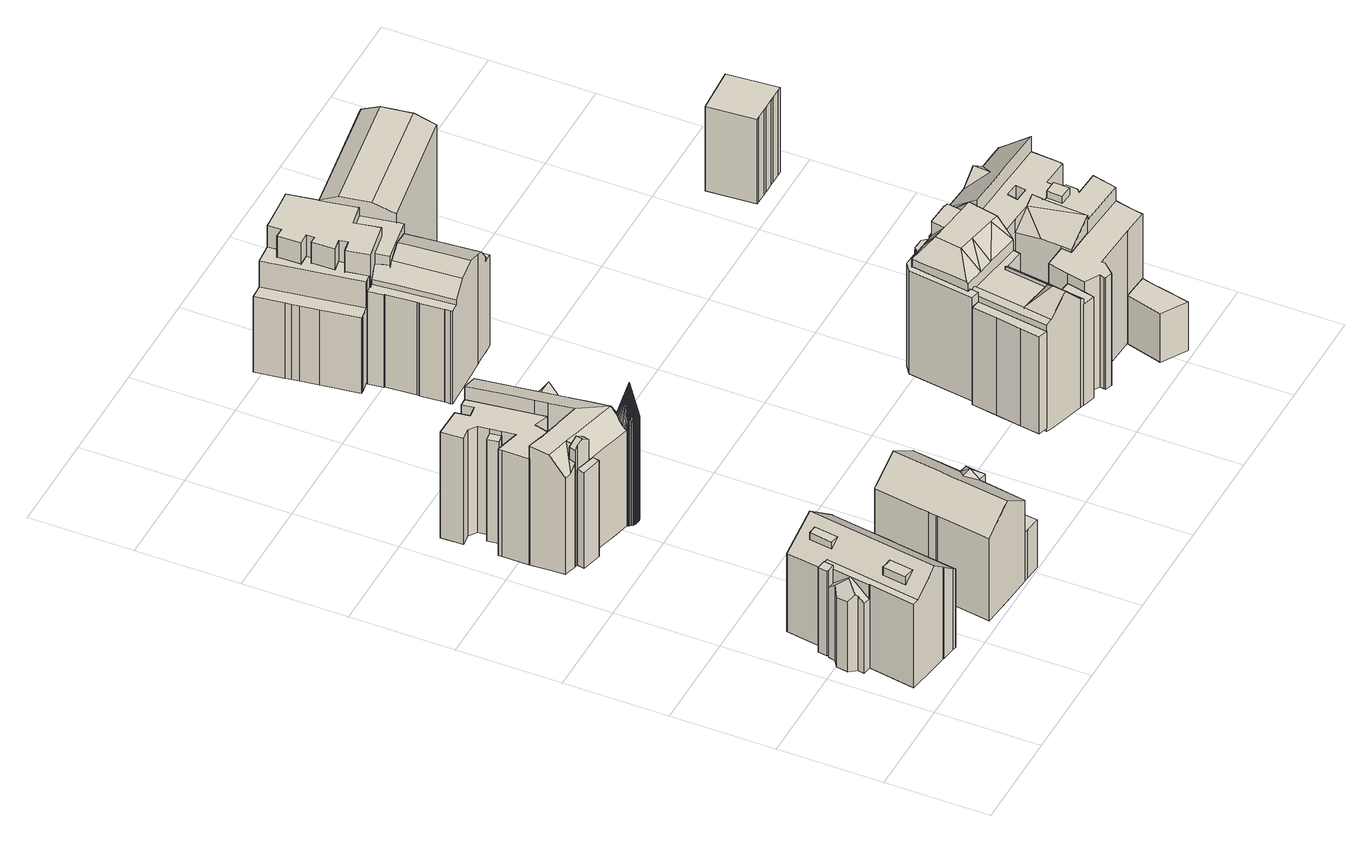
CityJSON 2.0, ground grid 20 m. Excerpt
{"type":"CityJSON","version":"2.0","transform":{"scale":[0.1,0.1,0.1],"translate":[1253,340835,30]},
"CityObjects":{
"building1":{"type":"Building","children":["building1-1","building1-2"]},
"building1-1":{"type":"BuildingPart","attributes":{"measuredHeight":22.69,"roofType":"SATTELDACH","HoeheDach":"56","NiedrigsteTraufeDesGebaeudes":"49","Blattnummer":"102081","HoeheGrund":"33"},"parents":["building1"],"geometry":[{"type":"Solid","lod":"2","boundaries":[[[[0,1,2,3]],[[3,2,4,5]],[[5,4,6,7]],[[7,6,8,9]],[[10,11,12,9,8,13,14,15,16,17]],[[18,19,20,0,3,5,7,9,12,11,10,17,21,22,23,24,25,26,27,28,29,30,31,32,33,34,35,36,37,38,39,40]],[[41,42,43,38,37,36,35,44]],[[45,46,47,48,49]],[[50,51,52,53,54]],[[55,56,57,58,59]],[[60,61,62,63,64]],[[65,66,67,44,35,34,33]],[[68,69,70,32,31,30,71]],[[22,21,72,73,74,75,23]],[[25,24,76,77,78,26]],[[79,80,81,29,28,27]],[[14,13,42,41,44,67,82,15],[63,62,61,56,55,59],[53,52,51,46,45,49]],[[77,83,80,79,78]],[[76,75,74,84,83,77]],[[15,82,66,65,70,69,84,73,72,16]],[[83,84,68,71,81,80]],[[57,56,61,60,64,58]],[[47,46,51,50,54,48]],[[8,6,4,2,1,85,86,87,88,89,43,42,13]],[[26,78,79,27]],[[23,75,76,24]],[[17,16,72,21]],[[74,73,84]],[[84,69,68]],[[32,70,65,33]],[[67,66,82]],[[29,81,71,30]],[[59,58,64,63]],[[49,48,54,53]],[[38,43,89,39]],[[39,89,88,40]],[[40,88,87,18]],[[18,87,86,19]],[[19,86,85,20]],[[20,85,1,0]]]]}]},
"building1-2":{"type":"BuildingPart","attributes":{"measuredHeight":18.89,"roofType":"FLACHDACH","HoeheDach":"53","NiedrigsteTraufeDesGebaeudes":"53","Blattnummer":"102081","HoeheGrund":"34"},"parents":["building1"],"geometry":[{"type":"Solid","lod":"2","boundaries":[[[[90,91,92,93,94]],[[95,96,97,98,99]],[[99,98,91,90]],[[98,97,92,91]],[[97,96,93,92]],[[96,95,94,93]],[[95,99,90,94]]]]}]},
"building2":{"type":"Building","children":["building2-1","building2-2","building2-3","building2-4","building2-5","building2-6"]},
"building2-1":{"type":"BuildingPart","attributes":{"measuredHeight":21.47,"roofType":"FLACHDACH","HoeheDach":"56","NiedrigsteTraufeDesGebaeudes":"56","Blattnummer":"102081","HoeheGrund":"35"},"parents":["building2"],"geometry":[{"type":"Solid","lod":"2","boundaries":[[[[100,101,102,103,104]],[[105,106,107,108,109]],[[109,108,101,100]],[[108,107,102,101]],[[107,106,103,102]],[[106,105,104,103]],[[105,109,100,104]]]]}]},
"building2-2":{"type":"BuildingPart","attributes":{"measuredHeight":30.33,"roofType":"KEGELDACH","HoeheDach":"65","NiedrigsteTraufeDesGebaeudes":"57","Blattnummer":"102081","HoeheGrund":"35"},"parents":["building2"],"geometry":[{"type":"Solid","lod":"2","boundaries":[[[[110,111,112,113,114,115,116,117,118,119,120,121,122,123,124,125,126,127,128,129,130,131,132,133,134,135,136,137,138,139,140,141,142,143,144,145,146,147,148,149,150,151,152,153,154,155,156,157,158,159,160,161,162,163,164]],[[165,166,111,110]],[[167,166,165]],[[166,168,112,111]],[[167,168,166]],[[168,169,113,112]],[[167,169,168]],[[169,170,114,113]],[[167,170,169]],[[170,171,115,114]],[[167,171,170]],[[171,172,116,115]],[[167,172,171]],[[172,173,117,116]],[[167,173,172]],[[173,174,118,117]],[[167,174,173]],[[174,175,119,118]],[[167,175,174]],[[175,176,120,119]],[[167,176,175]],[[176,177,121,120]],[[167,177,176]],[[177,178,122,121]],[[167,178,177]],[[178,179,123,122]],[[167,179,178]],[[179,180,124,123]],[[167,180,179]],[[180,181,125,124]],[[167,181,180]],[[181,182,126,125]],[[167,182,181]],[[182,183,127,126]],[[167,183,182]],[[183,184,128,127]],[[167,184,183]],[[184,185,129,128]],[[167,185,184]],[[185,186,130,129]],[[167,186,185]],[[186,187,131,130]],[[167,187,186]],[[187,188,132,131]],[[167,188,187]],[[188,189,133,132]],[[167,189,188]],[[189,190,134,133]],[[167,190,189]],[[190,191,135,134]],[[167,191,190]],[[191,192,136,135]],[[167,192,191]],[[192,193,137,136]],[[167,193,192]],[[193,194,138,137]],[[167,194,193]],[[194,195,139,138]],[[167,195,194]],[[195,196,140,139]],[[167,196,195]],[[196,197,141,140]],[[167,197,196]],[[197,198,142,141]],[[167,198,197]],[[198,199,143,142]],[[167,199,198]],[[199,200,144,143]],[[167,200,199]],[[200,201,145,144]],[[167,201,200]],[[201,202,146,145]],[[167,202,201]],[[202,203,147,146]],[[167,203,202]],[[203,204,148,147]],[[167,204,203]],[[204,205,149,148]],[[167,205,204]],[[205,206,150,149]],[[167,206,205]],[[206,207,151,150]],[[167,207,206]],[[207,208,152,151]],[[167,208,207]],[[208,209,153,152]],[[167,209,208]],[[209,210,154,153]],[[167,210,209]],[[210,211,155,154]],[[167,211,210]],[[211,212,156,155]],[[167,212,211]],[[212,213,157,156]],[[167,213,212]],[[213,214,158,157]],[[167,214,213]],[[214,215,159,158]],[[167,215,214]],[[215,216,160,159]],[[167,216,215]],[[216,217,161,160]],[[167,217,216]],[[217,218,162,161]],[[167,218,217]],[[218,219,163,162]],[[167,219,218]],[[219,220,164,163]],[[167,220,219]],[[220,165,110,164]],[[167,165,220]]]]}]},
"building2-3":{"type":"BuildingPart","attributes":{"measuredHeight":22.64,"roofType":"FLACHDACH","HoeheDach":"58","NiedrigsteTraufeDesGebaeudes":"58","Blattnummer":"102081","HoeheGrund":"35"},"parents":["building2"],"geometry":[{"type":"Solid","lod":"2","boundaries":[[[[221,222,223,224]],[[225,226,227,228]],[[228,227,222,221]],[[227,226,223,222]],[[226,225,224,223]],[[225,228,221,224]]]]}]},
"building2-4":{"type":"BuildingPart","attributes":{"measuredHeight":27.45,"roofType":"SATTELDACH","HoeheDach":"62","NiedrigsteTraufeDesGebaeudes":"61","Blattnummer":"102081","HoeheGrund":"35"},"parents":["building2"],"geometry":[{"type":"Solid","lod":"2","boundaries":[[[[229,230,231,232,233]],[[234,235,231,230]],[[236,233,232,237]],[[104,229,233,236]],[[238,235,234,239]],[[240,239,234,230,229,104]],[[231,235,238,241,237,232]],[[239,240,104,236,237,241,238]]]]}]},
"building2-5":{"type":"BuildingPart","attributes":{"measuredHeight":23.71,"roofType":"FLACHDACH","HoeheDach":"59","NiedrigsteTraufeDesGebaeudes":"59","Blattnummer":"102081","HoeheGrund":"35"},"parents":["building2"],"geometry":[{"type":"Solid","lod":"2","boundaries":[[[[242,243,244,245]],[[243,246,247,244]],[[246,248,249,247]],[[248,250,251,249]],[[250,252,253,251]],[[252,254,255,253]],[[254,256,257,255]],[[256,258,259,257]],[[258,260,261,259]],[[260,262,263,261]],[[262,264,265,263]],[[264,266,267,265]],[[266,268,269,267]],[[268,270,271,269]],[[270,272,273,271]],[[272,274,222,273]],[[274,275,221,222]],[[221,276,277,278,245,244,247,249,251,253,255,257,259,261,263,265,267,269,271,273,222]],[[274,272,270,268,266,264,262,260,258,256,254,252,250,248,246,243,242,279,280,281,275]],[[275,281,276,221]],[[281,280,277,276]],[[280,279,278,277]],[[279,242,245,278]]]]}]},
"building2-6":{"type":"BuildingPart","attributes":{"measuredHeight":26.67,"roofType":"PULTDACH","HoeheDach":"62","NiedrigsteTraufeDesGebaeudes":"56","Blattnummer":"102081","HoeheGrund":"35"},"parents":["building2"],"geometry":[{"type":"Solid","lod":"2","boundaries":[[[[282,283,284,285,286]],[[287,285,284]],[[288,289,290]],[[291,292,293]],[[294,291,293]],[[295,296,297,298,299,300]],[[237,283,282,236]],[[263,301,302,261]],[[257,303,304,255]],[[155,305,306,154]],[[154,306,307,153]],[[153,307,308,152]],[[152,308,309,151]],[[151,309,310,150]],[[150,310,311,149]],[[312,313,314,315]],[[315,314,316,317]],[[110,318,319,164]],[[164,319,320,163]],[[163,320,321,162]],[[162,321,322,161]],[[161,322,323,160]],[[160,323,324,299,159]],[[299,324,300]],[[159,299,298,158]],[[158,298,297,157]],[[157,297,296,156]],[[325,326,285,327,328,300,329,330,302,301,331,332]],[[333,304,303,334,329,300,335,336,293,337,338,339]],[[294,340,341,318,110,342,343,344,345,346,347,317,316,348,292,291]],[[164,163,162,161,160,159,158,157,156,349,155,154,153,152,151,150,149,350,351,100,352,239,353,238,354,355,237,236,356,357,358,359,265,360,263,261,361,362,363,257,255,364,253,365,312,315,317,347,346,345,344,343,342,110]],[[287,366,289,288,109,367,368,311,310,309,308,307,306,305,295,300,328,327,285]],[[336,335,300,324,323,322,321,320,319,318,341,340,294,293]],[[357,356,236,282,286,369,370,358]],[[355,354,238,366,287,284,283,237]],[[330,329,362,361,261,302]],[[352,100,109,288,290,239]],[[351,350,149,311,368,367,109,100]],[[363,362,329,334,303,257]],[[305,155,349,156,296,295]],[[364,255,304,333,339,253]],[[338,313,312,365,253,339]],[[290,289,366,238,353,239]],[[359,358,370,325,332,265]],[[331,301,263,360,265,332]],[[337,293,292,348,316,314,313,338]],[[369,286,285,326,325,370]]]]}]},
"building3":{"type":"Building","children":["building3-1","building3-2"]},
"building3-1":{"type":"BuildingPart","attributes":{"measuredHeight":10.7,"roofType":"FLACHDACH","HoeheDach":"41","NiedrigsteTraufeDesGebaeudes":"41","Blattnummer":"102081","HoeheGrund":"31"},"parents":["building3"],"geometry":[{"type":"Solid","lod":"2","boundaries":[[[[371,372,373,374,375,376,377]],[[378,379,380,381,382,383,384]],[[384,383,372,371]],[[383,382,373,372]],[[382,381,374,373]],[[381,380,375,374]],[[380,379,376,375]],[[379,378,377,376]],[[378,384,371,377]]]]}]},
"building3-2":{"type":"BuildingPart","attributes":{"measuredHeight":22.54,"roofType":"SATTELDACH","HoeheDach":"53","NiedrigsteTraufeDesGebaeudes":"49","Blattnummer":"102081","HoeheGrund":"31"},"parents":["building3"],"geometry":[{"type":"Solid","lod":"2","boundaries":[[[[385,386,387]],[[388,389,385,387]],[[390,391,386,385]],[[392,393,394,390,385]],[[395,396,397,398]],[[399,400,401,402]],[[403,394,393,404]],[[405,406,407,408,409,410,411,412,413,414,397,396,415,416,417]],[[418,419,388,387,386,420,421,401,400,409,408,407,406,405]],[[403,404,422,423,424,425,426,427,428,429,430,431,432,395,398,433,434,435,436,437,438,399,402,439,440,439,441]],[[417,416,415,396,395,432,431,430]],[[413,412,411,410,437,436,435,434]],[[428,427,426,425,389,388,419,418]],[[386,391,441,439,440,420]],[[424,423,442,443,389,425]],[[442,423,422,404,393,392]],[[403,441,391,390,394]],[[440,439,402,401,421,420]],[[409,400,399,438,437,410]],[[397,414,413,434,433,398]],[[429,428,418,405,417,430]],[[443,442,392,385,389]]]]}]},
"building4":{"type":"Building","children":["building4-1","building4-2","building4-3","building4-4","building4-5"]},
"building4-1":{"type":"BuildingPart","attributes":{"measuredHeight":28.82,"roofType":"FLACHDACH","HoeheDach":"67","NiedrigsteTraufeDesGebaeudes":"65","Blattnummer":"102081","HoeheGrund":"38"},"parents":["building4"],"geometry":[{"type":"Solid","lod":"2","boundaries":[[[[444,445,446,447]],[[448,445,444,449]],[[449,450,451,452,453,454,455,456,457,458,448]],[[451,450,449,444,447,459,460,452]],[[461,446,445,448,458,457,456,462]],[[462,456,455,454,463,464]],[[460,465,463,454,453,452]],[[447,446,461,462,464,466,459]],[[459,466,464,463,465,460]]]]}]},
"building4-2":{"type":"BuildingPart","attributes":{"measuredHeight":22.59,"roofType":"FLACHDACH","HoeheDach":"60","NiedrigsteTraufeDesGebaeudes":"54","Blattnummer":"102081","HoeheGrund":"38"},"parents":["building4"],"geometry":[{"type":"Solid","lod":"2","boundaries":[[[[467,468,469,470,471,472,473,474,475,476,477,478]],[[479,480,481,482,483,484,485,486,487,488,489,490,491,492,493,494]],[[495,478,477,496]],[[497,473,472,498]],[[498,472,471,499]],[[499,471,470,500]],[[500,470,469,501]],[[501,469,468,502]],[[502,468,467,503]],[[503,467,478,495]],[[504,493,492,505]],[[505,492,491,506]],[[506,491,490,507]],[[507,490,489,508]],[[508,489,488,509]],[[509,488,487,510]],[[510,487,486,511]],[[511,486,485,512]],[[512,485,484,513]],[[513,484,483,514]],[[514,483,482,515]],[[515,482,481,516]],[[516,481,480,517]],[[475,479,494,476]],[[497,518,519,517,480,479,475,474,473]],[[477,476,494,493,504,520,496]],[[515,516,517,519,518,497,498,499,500,501,502,503,495,496,520,504,505,506,507,508,509,510,511,512,513,514]]]]}]},
"building4-3":{"type":"BuildingPart","attributes":{"measuredHeight":25.63,"roofType":"SATTELDACH","HoeheDach":"63","NiedrigsteTraufeDesGebaeudes":"58","Blattnummer":"102081","HoeheGrund":"37"},"parents":["building4"],"geometry":[{"type":"Solid","lod":"2","boundaries":[[[[521,522,523,524,525,526,527,528,529,530,531,532,533,534,535,536]],[[537,538,539,540,541,542,543,544]],[[540,545,546,541]],[[547,548,549,550,551,552]],[[553,536,535,554]],[[554,535,534,555]],[[556,529,528,557]],[[557,528,527,558]],[[558,527,526,559]],[[559,526,525,560]],[[560,525,524,561]],[[561,524,523,562]],[[562,523,522,563]],[[563,522,521,564]],[[564,521,536,553]],[[565,543,542,566]],[[552,546,545,547]],[[567,551,550,568]],[[568,550,549,569]],[[569,549,548,570]],[[534,533,571,572,573,574,575,576,577,578,555]],[[556,579,580,581,582,539,538,583,584,530,529]],[[585,586,582,581,580,579,556,557,558,559,560,561,562,563,564,553,554,555,578,577,576,575,587,588,589,590,565,566,591,592,567,568,569,570]],[[593,594,584,583,595,596,597,598,574,573,572,571]],[[532,531,530,584,594,593,571,533]],[[597,596,544,543,565,590,589,588]],[[542,541,546,552,551,567,592,591,566]],[[582,586,585,570,548,547,545,540,539]],[[598,597,588,587,575,574]],[[595,583,538,537,544,596]]]]}]},
"building4-4":{"type":"BuildingPart","attributes":{"measuredHeight":27.14,"roofType":"FLACHDACH","HoeheDach":"65","NiedrigsteTraufeDesGebaeudes":"47","Blattnummer":"102081","HoeheGrund":"38"},"parents":["building4"],"geometry":[{"type":"Solid","lod":"2","boundaries":[[[[599,600,601,602,603,604,605,606,607,608,609,610,611,612,613,614,615,616,617]],[[618,619,620,621,622,623,624]],[[625,617,616,626]],[[626,616,615,627]],[[627,615,614,628]],[[628,614,613,629]],[[624,612,611,618]],[[452,611,610,630]],[[630,610,609,631]],[[631,609,608,632]],[[632,608,607,633]],[[633,607,606,634]],[[634,606,605,635]],[[635,605,604,636]],[[636,604,603,637]],[[637,603,602,638]],[[638,602,601,639]],[[639,601,600,640]],[[640,600,599,641]],[[641,599,617,625]],[[642,623,622,643]],[[643,622,621,644]],[[644,621,620,645]],[[645,620,619,454]],[[452,454,619,618,611]],[[613,612,624,623,642,646,629]],[[452,630,631,632,633,634,635,636,637,638,639,640,641,625,626,627,628,629,646,642,643,644,645,454]]]]}]},
"building4-5":{"type":"BuildingPart","attributes":{"measuredHeight":25.43,"roofType":"FLACHDACH","HoeheDach":"63","NiedrigsteTraufeDesGebaeudes":"63","Blattnummer":"102081","HoeheGrund":"38"},"parents":["building4"],"geometry":[{"type":"Solid","lod":"2","boundaries":[[[[647,648,649,650,651,652,653,654]],[[655,656,657,658,659,660,661,662]],[[662,661,648,647]],[[661,660,649,648]],[[660,659,650,649]],[[659,658,651,650]],[[658,657,652,651]],[[657,656,653,652]],[[656,655,654,653]],[[655,662,647,654]]]]}]},
"building5":{"type":"Building","children":["building5-1","building5-2","building5-3","building5-4","building5-5","building5-6","building5-7"]},
"building5-1":{"type":"BuildingPart","attributes":{"measuredHeight":21.63,"roofType":"FLACHDACH","HoeheDach":"56","NiedrigsteTraufeDesGebaeudes":"56","Blattnummer":"102081","HoeheGrund":"35"},"parents":["building5"],"geometry":[{"type":"Solid","lod":"2","boundaries":[[[[663,664,665,666,667,668,669,670]],[[671,672,673,674,675,676,677,678]],[[678,677,664,663]],[[677,676,665,664]],[[676,675,666,665]],[[675,674,667,666]],[[674,673,668,667]],[[673,672,669,668]],[[672,671,670,669]],[[671,678,663,670]]]]}]},
"building5-2":{"type":"BuildingPart","attributes":{"measuredHeight":20.44,"roofType":"FLACHDACH","HoeheDach":"55","NiedrigsteTraufeDesGebaeudes":"55","Blattnummer":"102081","HoeheGrund":"34"},"parents":["building5"],"geometry":[{"type":"Solid","lod":"2","boundaries":[[[[679,680,681,682]],[[683,684,685,686]],[[686,685,680,679]],[[685,684,681,680]],[[684,683,682,681]],[[683,686,679,682]]]]}]},
"building5-3":{"type":"BuildingPart","attributes":{"measuredHeight":21.76,"roofType":"FLACHDACH","HoeheDach":"53","NiedrigsteTraufeDesGebaeudes":"53","Blattnummer":"102081","HoeheGrund":"32"},"parents":["building5"],"geometry":[{"type":"Solid","lod":"2","boundaries":[[[[687,688,689,690,691,692]],[[693,694,695,696,697,698]],[[698,697,688,687]],[[697,696,689,688]],[[696,695,690,689]],[[695,694,691,690]],[[694,693,692,691]],[[693,698,687,692]]]]}]},
"building5-4":{"type":"BuildingPart","attributes":{"measuredHeight":22.94,"roofType":"FLACHDACH","HoeheDach":"55","NiedrigsteTraufeDesGebaeudes":"55","Blattnummer":"102081","HoeheGrund":"33"},"parents":["building5"],"geometry":[{"type":"Solid","lod":"2","boundaries":[[[[699,700,701,702,703,704,705,706,707,708,709,710,711,712,713,714,715]],[[716,717,718,719,720,721,722,723,724,725,726,727,728,729,730,731,732]],[[732,731,700,699]],[[731,730,701,700]],[[730,729,702,701]],[[729,728,703,702]],[[728,727,704,703]],[[727,726,705,704]],[[726,725,706,705]],[[725,724,707,706]],[[724,723,708,707]],[[723,722,709,708]],[[722,721,710,709]],[[721,720,711,710]],[[720,719,712,711]],[[719,718,713,712]],[[718,717,714,713]],[[717,716,715,714]],[[716,732,699,715]]]]}]},
"building5-5":{"type":"BuildingPart","attributes":{"measuredHeight":27.66,"roofType":"FLACHDACH","HoeheDach":"61","NiedrigsteTraufeDesGebaeudes":"55","Blattnummer":"102081","HoeheGrund":"33"},"parents":["building5"],"geometry":[{"type":"Solid","lod":"2","boundaries":[[[[733,734,735,736,737]],[[738,739,740,741]],[[742,735,734]],[[743,742,734]],[[744,745,739,738]],[[744,746,747,745]],[[748,749,742,743]],[[750,751,752,753,754,755,756,746]],[[757,758,759,760,761,762]],[[763,764,765,749]],[[766,750,767]],[[768,769,750]],[[766,770,768,750]],[[746,756,747]],[[762,754,753,757]],[[769,751,750]],[[771,761,760,772]],[[772,760,759,773]],[[773,759,758,774]],[[739,745,747,756,755,775,776,777,778,779,740]],[[780,781,782,783,784,785,786,787,748,743,734,733,737,788]],[[737,736,789,790,741,740,779,791,792,793,794,788]],[[795,796,797,798,785,784,783,782,781,780,788,794,793,792,791,779,778,777,776,775,799,771,772,773,774,800,801,802,803,804]],[[735,738,741,790,789,736]],[[742,749,765,766,767,744,738,735]],[[751,769,768,770,804,803,802,801,752]],[[764,797,796,795,804,770,766,765]],[[763,786,785,798,797,764]],[[752,801,800,774,758,757,753]],[[755,754,762,761,771,799,775]],[[767,750,746,744]],[[787,786,763,749,748]]]]}]},
"building5-6":{"type":"BuildingPart","attributes":{"measuredHeight":22.64,"roofType":"FLACHDACH","HoeheDach":"54","NiedrigsteTraufeDesGebaeudes":"54","Blattnummer":"102081","HoeheGrund":"31"},"parents":["building5"],"geometry":[{"type":"Solid","lod":"2","boundaries":[[[[805,806,807,808,809,810]],[[811,812,813,814,815,816]],[[816,815,806,805]],[[815,814,807,806]],[[814,813,808,807]],[[813,812,809,808]],[[812,811,810,809]],[[811,816,805,810]]]]}]},
"building5-7":{"type":"BuildingPart","attributes":{"measuredHeight":28.4,"roofType":"FLACHDACH","HoeheDach":"59","NiedrigsteTraufeDesGebaeudes":"55","Blattnummer":"102081","HoeheGrund":"31"},"parents":["building5"],"geometry":[{"type":"Solid","lod":"2","boundaries":[[[[817,818,819,820]],[[818,821,819]],[[822,821,818,817]],[[823,819,821,824]],[[825,826,827,828]],[[829,830,831,832]],[[832,831,833,834]],[[824,821,835,836]],[[836,835,837]],[[838,839,837]],[[840,841,842,843]],[[824,836,837,839,842,841,844,845,846,847,823]],[[848,849,850,834,833,822,817,820,851,852]],[[853,846,845,844,841,840,854,855,856,828,827]],[[843,857,858,829,832,834,850,849,848,852,859,825,828,856,855,854,840]],[[820,819,860,853,827,826,861,851]],[[851,861,826,825,859,852]],[[829,858,857,839,838,862,830]],[[843,842,839,857]],[[823,847,846,853,860,819]],[[833,831,830,862,838,837,835,821,822]]]]}]},
"building6":{"type":"Building","children":["building6-1","building6-2","building6-3","building6-4","building6-5"]},
"building6-1":{"type":"BuildingPart","attributes":{"measuredHeight":27.36,"roofType":"FLACHDACH","HoeheDach":"60","NiedrigsteTraufeDesGebaeudes":"60","Blattnummer":"102081","HoeheGrund":"33"},"parents":["building6"],"geometry":[{"type":"Solid","lod":"2","boundaries":[[[[863,864,865,866]],[[867,868,869,870]],[[870,869,864,863]],[[869,868,865,864]],[[868,867,866,865]],[[867,870,863,866]]]]}]},
"building6-2":{"type":"BuildingPart","attributes":{"measuredHeight":10.76,"roofType":"FLACHDACH","HoeheDach":"41","NiedrigsteTraufeDesGebaeudes":"41","Blattnummer":"102081","HoeheGrund":"31"},"parents":["building6"],"geometry":[{"type":"Solid","lod":"2","boundaries":[[[[871,872,873,874,875,876]],[[877,878,879,880,881,882]],[[882,881,872,871]],[[881,880,873,872]],[[880,879,874,873]],[[879,878,875,874]],[[878,877,876,875]],[[877,882,871,876]]]]}]},
"building6-3":{"type":"BuildingPart","attributes":{"measuredHeight":26.76,"roofType":"FLACHDACH","HoeheDach":"59","NiedrigsteTraufeDesGebaeudes":"59","Blattnummer":"102081","HoeheGrund":"32"},"parents":["building6"],"geometry":[{"type":"Solid","lod":"2","boundaries":[[[[883,884,885,886,887,888,889,890,891,892,893,894,895]],[[896,897,898,899,900,901,902,903,904,905,906,907,908]],[[908,907,884,883]],[[907,906,885,884]],[[906,905,886,885]],[[905,904,887,886]],[[904,903,888,887]],[[903,902,889,888]],[[902,901,890,889]],[[901,900,891,890]],[[900,899,892,891]],[[899,898,893,892]],[[898,897,894,893]],[[897,896,895,894]],[[896,908,883,895]]]]}]},
"building6-4":{"type":"BuildingPart","attributes":{"measuredHeight":25.04,"roofType":"FLACHDACH","HoeheDach":"56","NiedrigsteTraufeDesGebaeudes":"56","Blattnummer":"102081","HoeheGrund":"31"},"parents":["building6"],"geometry":[{"type":"Solid","lod":"2","boundaries":[[[[909,910,911,912,913,914,915,916,917,918,919,920,921,922,923,924,925]],[[926,927,928,929,930,931,932,933,934,935,936,937,938,939,940,941,942]],[[942,941,910,909]],[[941,940,911,910]],[[940,939,912,911]],[[939,938,913,912]],[[938,937,914,913]],[[937,936,915,914]],[[936,935,916,915]],[[935,934,917,916]],[[934,933,918,917]],[[933,932,919,918]],[[932,931,920,919]],[[931,930,921,920]],[[930,929,922,921]],[[929,928,923,922]],[[928,927,924,923]],[[927,926,925,924]],[[926,942,909,925]]]]}]},
"building6-5":{"type":"BuildingPart","attributes":{"measuredHeight":30.01,"roofType":"FLACHDACH","HoeheDach":"62","NiedrigsteTraufeDesGebaeudes":"56","Blattnummer":"102081","HoeheGrund":"32"},"parents":["building6"],"geometry":[{"type":"Solid","lod":"2","boundaries":[[[[943,944,945,946,947,948]],[[945,949,946]],[[950,951,952]],[[953,951,950]],[[945,954,949]],[[955,954,764,956]],[[957,958,959,960]],[[960,959,961,962]],[[963,948,947,964]],[[965,943,948,963]],[[966,967,968,969]],[[970,971,972,973]],[[974,975,976,977]],[[978,979,980,981]],[[982,983,984,985]],[[985,984,986,987]],[[987,986,988,989]],[[989,988,990,991]],[[992,993,994,995,996,990,988,986,984,983,997,953,950,952,961,959,958,998]],[[989,991,999,978,981,1000,1001,1002,1003,1004,1005,1006,1007,965,963,964,1008,955,956,1009,957,960,962,1010,1011,1012,1013,982,985,987],[1014,966,969,1015,974,977]],[[952,951,953,997,983,982,1013,1012,1011,1010,962,961]],[[1005,1004,1003,1002,1016,1017,1018,973,972,1019,1006]],[[1020,1021,1022,1023,1024,996,995,994,993,992,998,1025]],[[954,945,1026,970,973,1018,1017,1016,1027,1028,980,979,1024,1023,1022,1021,1020,1025,764],[967,1029,976,975,1030,968]],[[944,1019,972,971,1031,945]],[[947,946,949,954,955,1008,964]],[[1024,979,978,999,991,990,996]],[[981,980,1028,1000]],[[1002,1001,1000,1028,1027,1016]],[[1030,975,974,1015,969,968]],[[1014,977,976,1029,967,966]],[[1031,971,970,1026,945]],[[965,1007,1006,1019,944,943]],[[764,1025,998,958,957,1009,956]]]]}]},
"building7":{"type":"Building","attributes":{"measuredHeight":18.92,"roofType":"FLACHDACH","HoeheDach":"56","NiedrigsteTraufeDesGebaeudes":"56","Blattnummer":"102081","HoeheGrund":"37"},"geometry":[{"type":"Solid","lod":"2","boundaries":[[[[1032,1033,1034,1035,1036,1037,1038,1039,1040,1041,1042]],[[1043,1044,1045,1046,1047,1048,1049,1050,1051,1052,1053]],[[1053,1052,1033,1032]],[[1052,1051,1034,1033]],[[1051,1050,1035,1034]],[[1050,1049,1036,1035]],[[1049,1048,1037,1036]],[[1048,1047,1038,1037]],[[1047,1046,1039,1038]],[[1046,1045,1040,1039]],[[1045,1044,1041,1040]],[[1044,1043,1042,1041]],[[1043,1053,1032,1042]]]]}]}
},
"vertices":[
[159,143,31],[159,143,206],[142,27,206],[142,27,31],[136,28,211],[136,28,31],[108,32,234],[108,32,31],[105,33,237],[105,33,31],[31,44,31],[63,39,31],[79,37,31],[79,37,258],[63,39,245],[31,44,218],[17,46,218],[17,46,31],[170,214,31],[163,166,31],[162,159,31],[32,135,31],[30,135,31],[15,138,31],[17,151,31],[15,154,31],[7,165,31],[10,187,31],[22,195,31],[24,197,31],[27,210,31],[41,209,31],[42,208,31],[45,227,31],[46,230,31],[57,302,31],[85,296,31],[118,288,31],[178,275,31],[177,272,31],[178,271,31],[85,296,230],[118,288,258],[178,275,208],[57,302,206],[82,225,237],[91,223,245],[82,225,245],[74,226,245],[74,226,230],[89,270,245],[98,269,245],[89,270,237],[81,271,230],[81,271,245],[51,75,230],[68,72,245],[51,75,245],[47,75,245],[47,75,227],[58,120,245],[75,118,245],[58,120,230],[54,121,227],[54,121,245],[45,227,218],[46,230,218],[46,230,206],[41,209,187],[41,209,218],[42,208,218],[27,210,187],[32,135,218],[30,135,218],[30,135,186],[15,138,187],[17,151,198],[15,154,200],[7,165,187],[10,187,187],[22,195,201],[24,197,199],[59,228,218],[31,173,218],[35,172,218],[162,159,206],[163,166,206],[170,214,206],[178,271,206],[177,272,208],
[45,227,36],[42,208,36],[27,210,36],[24,211,36],[27,229,36],[27,229,225],[24,211,225],[27,210,225],[42,208,225],[45,227,225],
[81,676,49],[78,663,49],[39,672,49],[42,686,49],[42,687,49],[42,687,263],[42,686,263],[39,672,263],[78,663,263],[81,676,263],
[198,678,49],[200,677,49],[201,676,49],[202,675,49],[204,673,49],[205,672,49],[206,670,49],[207,668,49],[207,666,49],[208,664,49],[208,662,49],[208,660,49],[208,658,49],[207,656,49],[207,654,49],[206,652,49],[205,651,49],[204,649,49],[202,648,49],[201,646,49],[200,645,49],[198,644,49],[196,643,49],[194,642,49],[192,642,49],[190,641,49],[188,641,49],[187,641,49],[185,641,49],[183,642,49],[181,642,49],[179,643,49],[177,644,49],[175,645,49],[174,647,49],[173,648,49],[171,650,49],[170,651,49],[170,653,49],[169,654,49],[168,657,49],[167,660,49],[167,663,49],[167,666,49],[168,670,49],[169,673,49],[171,675,49],[174,678,49],[176,680,49],[179,681,49],[183,682,49],[186,682,49],[189,682,49],[193,681,49],[196,680,49],[198,678,273],[200,677,273],[189,659,352],[201,676,273],[202,675,273],[204,673,273],[205,672,273],[206,670,273],[207,668,273],[207,666,273],[208,664,273],[208,662,273],[208,660,273],[208,658,273],[207,656,273],[207,654,273],[206,652,273],[205,651,273],[204,649,273],[202,648,273],[201,646,273],[200,645,273],[198,644,273],[196,643,273],[194,642,273],[192,642,273],[190,641,273],[188,641,273],[187,641,273],[185,641,273],[183,642,273],[181,642,273],[179,643,273],[177,644,273],[175,645,273],[174,647,273],[173,648,273],[171,650,273],[170,651,273],[170,653,273],[169,654,273],[168,657,273],[167,660,273],[167,663,273],[167,666,273],[168,670,273],[169,673,273],[171,675,273],[174,678,273],[176,680,273],[179,681,273],[183,682,273],[186,682,273],[189,682,273],[193,681,273],[196,680,273],
[49,854,49],[52,833,49],[36,830,49],[33,852,49],[33,852,276],[36,830,276],[52,833,276],[49,854,276],
[42,687,315],[54,683,323],[57,696,323],[39,700,310],[36,688,310],[71,679,310],[74,691,310],[36,688,49],[39,700,49],[74,691,49],[71,679,49],[54,683,49],[57,696,49],
[7,926,286],[62,925,286],[62,925,49],[7,926,49],[66,898,286],[66,898,49],[88,901,286],[88,901,49],[85,924,286],[85,924,49],[100,924,286],[100,924,49],[117,802,286],[117,802,49],[120,779,286],[120,779,49],[91,788,286],[91,788,49],[79,742,286],[79,742,49],[36,752,286],[36,752,49],[8,760,286],[8,760,49],[8,811,286],[8,811,49],[8,818,286],[8,818,49],[11,818,286],[11,818,49],[55,807,286],[55,807,49],[52,833,286],[49,854,286],[46,875,49],[31,886,49],[8,883,49],[8,883,286],[31,886,286],[46,875,286],
[36,688,282],[39,700,284],[51,697,307],[54,713,307],[25,691,264],[65,694,282],[74,678,263],[72,681,267],[71,679,267],[180,805,307],[175,835,263],[151,806,307],[184,776,263],[170,673,291],[171,675,292],[174,678,292],[176,680,291],[179,681,289],[168,684,307],[36,752,315],[79,742,315],[120,779,316],[117,802,316],[169,673,290],[168,670,285],[167,666,280],[167,663,275],[167,660,270],[168,657,266],[169,654,263],[163,922,49],[163,922,263],[165,905,263],[165,905,49],[167,891,263],[167,891,49],[198,678,263],[196,680,266],[193,681,270],[189,682,275],[186,682,280],[183,682,285],[179,681,290],[10,724,307],[29,719,307],[79,706,307],[132,693,307],[127,731,316],[85,741,315],[35,753,315],[8,760,315],[112,838,316],[120,777,316],[163,722,307],[155,776,307],[146,837,307],[134,923,307],[100,924,315],[184,775,263],[193,714,263],[193,714,49],[184,775,49],[184,776,49],[180,805,49],[175,835,49],[175,836,49],[175,836,263],[170,673,49],[136,662,49],[111,669,49],[74,678,49],[72,681,49],[65,694,49],[51,697,49],[25,691,49],[24,691,49],[12,694,49],[10,724,49],[35,753,49],[85,741,49],[127,731,49],[120,777,49],[112,838,49],[134,923,49],[74,691,283],[111,669,263],[136,662,263],[24,691,264],[12,694,264],
[405,103,7],[424,100,7],[412,2,7],[381,5,7],[372,6,7],[387,98,7],[403,95,7],[403,95,114],[387,98,114],[372,6,114],[381,5,114],[412,2,114],[424,100,114],[405,103,114],
[390,117,202],[393,137,187],[369,120,202],[386,98,188],[387,98,188],[409,134,188],[409,134,187],[404,96,188],[405,103,188],[405,109,188],[270,122,6],[270,122,189],[271,124,189],[271,124,6],[407,231,6],[407,231,188],[406,228,188],[406,228,6],[405,109,6],[405,103,6],[312,11,231],[326,103,231],[329,124,231],[333,146,231],[347,240,231],[290,248,189],[275,155,189],[275,154,189],[273,140,189],[272,132,189],[268,109,189],[268,108,189],[254,17,189],[372,6,187],[386,97,188],[392,137,188],[393,137,188],[404,96,6],[403,95,6],[400,96,6],[387,98,6],[386,98,6],[386,97,6],[372,6,6],[312,11,6],[254,17,6],[268,108,6],[268,109,6],[272,132,6],[273,140,6],[275,154,6],[275,155,6],[290,248,6],[347,240,6],[393,137,6],[392,137,6],[409,134,6],[403,95,187],[400,96,187],
[417,1201,350],[653,1238,350],[648,1279,366],[409,1243,366],[653,1238,78],[417,1201,78],[409,1243,78],[399,1301,78],[393,1335,78],[632,1371,78],[635,1371,78],[639,1337,78],[644,1306,78],[645,1298,78],[648,1279,78],[399,1301,366],[393,1335,351],[645,1298,366],[644,1306,366],[635,1371,351],[639,1337,366],[632,1371,351],[638,1337,366],
[238,1325,245],[240,1314,245],[242,1300,245],[247,1265,245],[258,1192,245],[260,1192,245],[262,1192,245],[275,1194,245],[285,1196,245],[257,1383,245],[247,1382,245],[230,1381,245],[285,1196,303],[289,1196,303],[302,1198,303],[294,1240,303],[316,1244,303],[313,1261,303],[291,1257,303],[290,1301,303],[303,1301,303],[302,1316,303],[280,1315,303],[279,1360,303],[297,1360,303],[296,1386,303],[274,1384,303],[257,1383,303],[230,1381,77],[247,1382,77],[262,1192,77],[260,1192,77],[258,1192,77],[247,1265,77],[242,1300,77],[240,1314,77],[238,1325,77],[274,1384,77],[296,1386,77],[297,1360,77],[279,1360,77],[280,1315,77],[302,1316,77],[303,1301,77],[290,1301,77],[291,1257,77],[313,1261,77],[316,1244,77],[294,1240,77],[302,1198,77],[289,1196,77],[275,1194,77],[285,1196,77],[257,1383,77],
[293,1166,279],[295,1166,279],[299,1107,279],[299,1104,279],[299,1103,279],[303,1058,279],[303,1057,279],[303,1047,279],[304,1043,279],[322,1044,279],[313,1153,279],[310,1184,279],[309,1197,279],[302,1196,279],[302,1198,279],[289,1196,279],[376,1156,328],[385,1047,328],[414,1049,317],[431,1050,310],[422,1158,310],[421,1158,310],[418,1188,310],[374,1180,328],[448,1050,286],[439,1159,286],[448,1050,275],[467,1051,275],[462,1119,275],[459,1150,275],[458,1160,275],[439,1159,275],[289,1196,72],[302,1198,72],[302,1196,72],[304,1043,72],[303,1047,72],[303,1057,72],[303,1058,72],[299,1103,72],[299,1104,72],[299,1107,72],[295,1166,72],[293,1166,72],[418,1188,72],[421,1158,72],[458,1160,72],[459,1150,72],[462,1119,72],[467,1051,72],[309,1197,290],[316,1198,297],[323,1200,304],[327,1201,309],[327,1201,72],[323,1200,72],[316,1198,72],[309,1197,72],[322,1044,72],[348,1045,72],[385,1047,72],[414,1049,72],[348,1045,318],[322,1044,290],[448,1050,72],[431,1050,72],[330,1185,72],[332,1173,72],[338,1173,72],[374,1180,72],[422,1158,72],[439,1159,72],[310,1184,290],[313,1153,290],[339,1155,318],[338,1173,318],[332,1173,312],[330,1185,311],
[280,1315,350],[302,1316,350],[303,1301,350],[290,1301,350],[291,1257,350],[313,1261,350],[316,1244,350],[294,1240,350],[302,1196,350],[374,1209,350],[365,1258,350],[405,1266,350],[393,1335,350],[383,1393,350],[359,1391,350],[309,1387,350],[296,1386,350],[297,1360,350],[279,1360,350],[393,1335,171],[635,1371,171],[628,1415,171],[489,1402,171],[448,1399,171],[446,1398,171],[383,1393,171],[279,1360,78],[297,1360,78],[296,1386,78],[309,1387,78],[359,1391,78],[405,1266,78],[365,1258,78],[374,1209,78],[302,1196,78],[294,1240,78],[316,1244,78],[313,1261,78],[291,1257,78],[290,1301,78],[303,1301,78],[302,1316,78],[280,1315,78],[446,1398,78],[448,1399,78],[489,1402,78],[628,1415,78],[383,1393,78],
[418,1188,77],[332,1173,77],[327,1201,77],[374,1209,77],[365,1258,77],[405,1266,77],[413,1222,77],[417,1201,77],[417,1201,332],[413,1222,332],[405,1266,332],[365,1258,332],[374,1209,332],[327,1201,332],[332,1173,332],[418,1188,332],
[912,394,47],[882,396,47],[875,404,47],[878,404,47],[882,408,47],[906,407,47],[910,403,47],[914,402,47],[914,402,263],[910,403,263],[906,407,263],[882,408,263],[878,404,263],[875,404,263],[882,396,263],[912,394,263],
[812,419,44],[813,420,44],[832,419,44],[833,418,44],[833,418,249],[832,419,249],[813,420,249],[812,419,249],
[753,273,17],[733,136,17],[715,141,17],[720,178,17],[728,227,17],[735,276,17],[735,276,234],[728,227,234],[720,178,234],[715,141,234],[733,136,234],[753,273,234],
[812,419,25],[833,418,25],[839,411,25],[841,407,25],[844,406,25],[836,399,25],[765,403,25],[748,290,25],[755,289,25],[753,273,25],[735,276,25],[753,402,25],[769,415,25],[795,413,25],[797,410,25],[800,409,25],[805,413,25],[805,413,255],[800,409,255],[797,410,255],[795,413,255],[769,415,255],[753,402,255],[735,276,255],[753,273,255],[755,289,255],[748,290,255],[765,403,255],[836,399,255],[844,406,255],[841,407,255],[839,411,255],[833,418,255],[812,419,255],
[755,289,271],[785,284,271],[791,323,305],[749,293,274],[748,290,271],[799,375,305],[802,401,272],[765,403,272],[765,402,273],[822,317,305],[816,280,271],[830,371,305],[803,401,272],[831,374,302],[834,399,272],[817,280,271],[875,307,305],[884,367,302],[888,395,302],[882,396,302],[881,397,302],[837,400,302],[836,399,302],[834,399,302],[881,397,271],[875,404,261],[871,409,255],[849,410,255],[844,406,261],[837,400,271],[885,271,272],[888,284,285],[892,304,305],[905,362,305],[883,365,305],[911,394,273],[888,395,273],[912,394,273],[844,406,28],[849,410,28],[871,409,28],[875,404,28],[836,399,28],[834,399,28],[803,401,28],[802,401,28],[765,403,28],[755,289,28],[785,284,28],[816,280,28],[817,280,28],[869,272,28],[884,270,28],[884,270,271],[869,272,271],[748,290,28],[754,330,274],[761,380,273],[765,402,28],[761,380,28],[754,330,28],[749,293,28],[905,362,28],[892,304,28],[888,284,28],[885,271,28],[837,400,28],[881,397,28],[882,396,28],[888,395,28],[911,394,28],[912,394,28],
[822,109,9],[829,160,9],[859,156,9],[851,121,9],[847,104,9],[847,102,9],[847,102,235],[847,104,235],[851,121,235],[859,156,235],[829,160,235],[822,109,235],
[778,122,294],[781,146,294],[751,186,255],[743,132,255],[821,176,255],[812,112,255],[751,186,248],[821,176,248],[753,273,10],[753,273,247],[755,289,247],[755,289,10],[829,160,10],[829,160,247],[822,109,247],[822,109,10],[814,111,253],[814,111,10],[833,261,255],[833,261,248],[842,260,248],[844,260,247],[844,260,248],[884,270,10],[884,270,248],[881,255,248],[881,255,10],[847,276,248],[836,277,248],[765,287,248],[763,271,248],[743,132,10],[778,122,10],[812,112,10],[733,136,247],[733,136,10],[765,287,255],[847,276,10],[836,277,10],[765,287,10],[844,260,10],[832,175,10],[740,188,10],[763,271,255],[740,188,247],[832,175,247],
[989,257,29],[1014,256,29],[1013,225,29],[988,227,29],[988,227,303],[1013,225,303],[1014,256,303],[989,257,303],
[1001,111,6],[1051,107,6],[1045,82,6],[1043,73,6],[1029,11,6],[981,41,6],[981,41,114],[1029,11,114],[1043,73,114],[1045,82,114],[1051,107,114],[1001,111,114],
[989,257,21],[988,227,21],[1013,225,21],[1014,256,21],[1027,255,21],[1026,249,21],[1033,241,21],[1031,220,21],[1024,213,21],[1074,210,21],[1063,163,21],[967,170,21],[973,258,21],[973,258,288],[967,170,288],[1063,163,288],[1074,210,288],[1024,213,288],[1031,220,288],[1033,241,288],[1026,249,288],[1027,255,288],[1014,256,288],[1013,225,288],[988,227,288],[989,257,288],
[1063,163,8],[1055,127,8],[1051,107,8],[1001,111,8],[910,117,8],[910,111,8],[890,89,8],[876,93,8],[876,96,8],[878,105,8],[851,121,8],[859,156,8],[868,196,8],[870,196,8],[912,193,8],[910,173,8],[967,170,8],[967,170,258],[910,173,258],[912,193,258],[870,196,258],[868,196,258],[859,156,258],[851,121,258],[878,105,258],[876,96,258],[876,93,258],[890,89,258],[910,111,258],[910,117,258],[1001,111,258],[1051,107,258],[1055,127,258],[1063,163,258],
[967,170,298],[967,173,298],[958,279,285],[914,232,263],[912,193,264],[910,173,264],[918,282,257],[1001,368,295],[1004,401,295],[970,403,268],[1037,399,268],[918,282,285],[918,282,19],[888,284,19],[912,394,19],[912,394,279],[914,402,272],[914,402,19],[915,407,268],[915,407,19],[910,173,19],[912,193,19],[967,170,19],[971,321,19],[971,321,285],[967,301,285],[967,301,19],[976,278,285],[976,278,298],[974,258,298],[974,258,285],[995,299,19],[995,299,285],[998,319,285],[998,319,19],[1084,277,19],[1084,277,285],[1083,271,285],[1083,271,19],[1061,397,19],[1061,397,268],[1083,396,268],[1083,396,19],[1092,395,268],[1092,395,19],[1092,391,271],[1092,391,19],[1091,379,281],[1091,379,19],[965,341,319],[981,340,319],[999,339,319],[1033,337,319],[1088,333,319],[1038,399,268],[901,345,319],[1088,333,19],[1028,275,19],[1028,274,19],[1027,255,19],[1014,256,19],[989,257,19],[974,258,19],[973,258,19],[967,173,19],[914,232,19],[901,345,19],[970,403,19],[1004,401,19],[1037,399,19],[1038,399,19],[979,321,19],[977,300,19],[1027,255,285],[1014,256,285],[989,257,285],[973,258,297],[965,341,285],[981,340,285],[999,339,285],[1033,337,285],[1088,333,285],[901,345,285],[960,279,285],[1028,274,285],[1028,275,285],[979,321,285],[977,300,285],[960,279,287],
[1083,800,71],[1083,799,71],[1075,799,71],[1054,799,71],[1047,799,71],[1026,799,71],[1019,799,71],[998,799,71],[992,799,71],[985,893,71],[1075,898,71],[1075,898,260],[985,893,260],[992,799,260],[998,799,260],[1019,799,260],[1026,799,260],[1047,799,260],[1054,799,260],[1075,799,260],[1083,799,260],[1083,800,260]
]}
